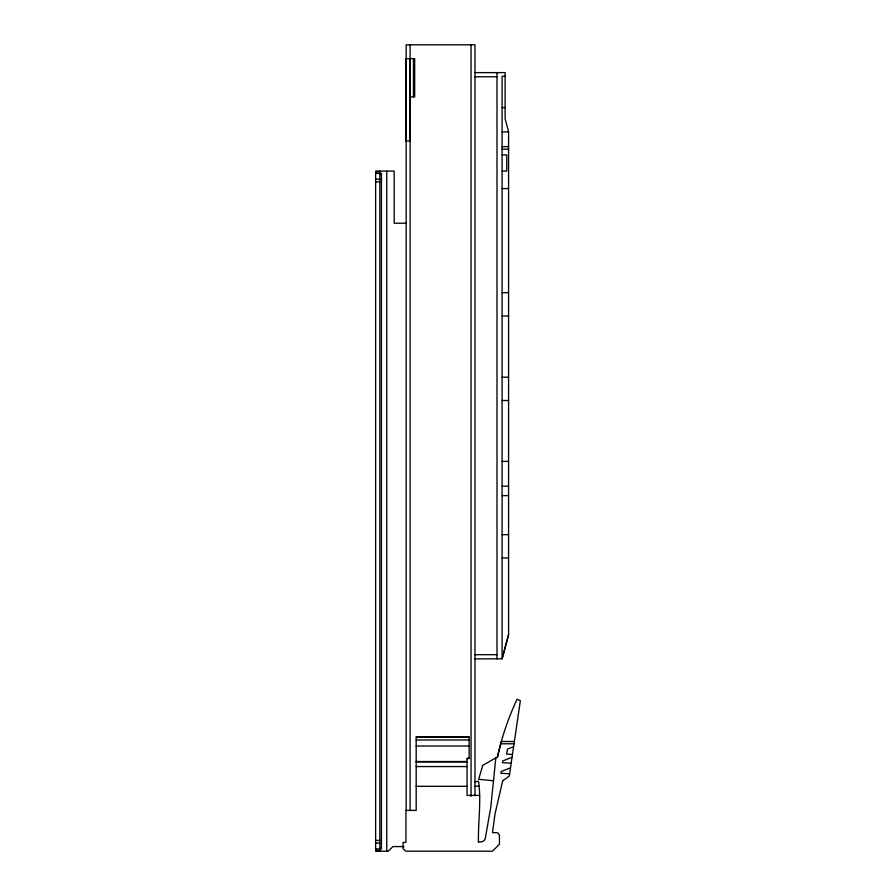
<?xml version="1.0" encoding="UTF-8"?>
<svg xmlns="http://www.w3.org/2000/svg" width="896" height="896" viewBox="0 0 896 896"><rect width="100%" height="100%" fill="white"/><g stroke="black" fill="none" stroke-linecap="round" stroke-linejoin="round"><path stroke-width="1.34" d="M495.824 757.859L490.784 807.218L485.341 838.096A4.637 4.637 0 0 1 480.782 841.926L478.251 841.926M493.573 780.08L493.483 780.774L478.666 779.296L482.72 765.419L497.549 756.862A268.8 268.8 0 0 1 517.115 699.182L520.363 700.717L509.286 776.126L502.645 780.797M502.712 780.752L495.074 813.669L492.475 832.664L497.515 832.664L499.453 834.982L499.453 844.245L492.509 851.2L405.854 851.2L403.088 848.77L403.088 842.397L405.933 842.397L405.933 810.421L416.181 810.421L416.181 736.96L469.134 736.96L469.134 758.509L467.051 758.509M502.925 655.805L502.096 658.806L474.981 658.874M503.216 654.696L508.581 634.659L508.581 131.701L505.109 118.72L505.109 72.61L474.981 72.61M508.581 634.659L502.096 658.806L502.096 76.283L505.109 76.283M513.61 746.67L507.394 749.134L506.666 754.107L512.467 754.454M512.053 757.254L502.734 760.962L502.477 762.686L511.179 763.19M510.496 767.85L501.178 771.546L500.931 773.27L509.634 773.786M474.981 781.794L478.531 781.267C481.477 801.461 477.96 821.699 478.464 841.926M474.981 76.776L497 76.776M409.942 96.936L414.68 96.936L414.68 58.699L405.754 58.699L405.754 140.963L409.931 140.963L409.931 58.699M502.096 107.565L505.109 107.565M502.096 131.902L508.581 131.902M502.096 146.642L508.581 146.642M502.096 149.173L508.581 149.173M502.096 154.885L506.733 154.885L506.733 171.069L502.096 171.069M375.637 171.853L379.803 171.853M375.637 173.41L381.427 173.41L381.427 848.882L375.637 848.882M375.637 179.2L379.803 179.2M375.637 181.888L379.803 181.888M502.096 188.563L508.581 188.563M406.493 223.227L394.173 223.227L394.173 171.091L375.637 171.091L375.637 851.2L388.181 851.2L392.986 846.563L403.95 846.563M502.096 292.656L508.581 292.656M502.096 316.008L508.581 316.008M502.096 377.205L508.581 377.205M502.096 400.501L508.581 400.501M502.096 461.373L508.581 461.373M502.096 486.147L508.581 486.147M502.096 495.6L508.581 495.6M502.096 534.666L508.581 534.666M502.096 557.95L508.581 557.95M474.981 654.696L497 654.696M416.181 737.027L469.134 737.027M416.181 739.973L469.134 739.973M514.371 741.496L501.357 741.496L500.741 743.77L514.035 743.792M416.181 746.021L469.134 746.021M469.134 758.386L467.051 758.386L467.051 795.413L479.618 795.413M416.181 761.522L467.051 761.522M416.181 761.936L467.051 761.936M416.181 766.562L467.051 766.562M474.981 786.229L478.957 786.229M416.181 786.318L467.051 786.318M375.637 840.403L379.803 840.403M375.637 843.091L379.803 843.091M375.637 850.438L379.803 850.438M497 72.61L497 658.874M474.981 795.413L474.981 44.8L406.168 44.8L406.168 810.421M471.05 44.8L471.05 796.421M413.47 58.699L413.47 96.936M410.099 44.8L410.099 810.421M386.758 171.091L386.758 851.2M379.803 171.091L379.803 173.891M379.803 848.4L379.803 851.2M381.427 173.802A14.347 6.966 -90 0 0 379.803 175.022L379.803 847.258A14.347 6.966 -90 0 0 381.427 848.49M497.549 756.862A323.008 294.347 8.4 0 1 500.528 744.554"/></g></svg>
